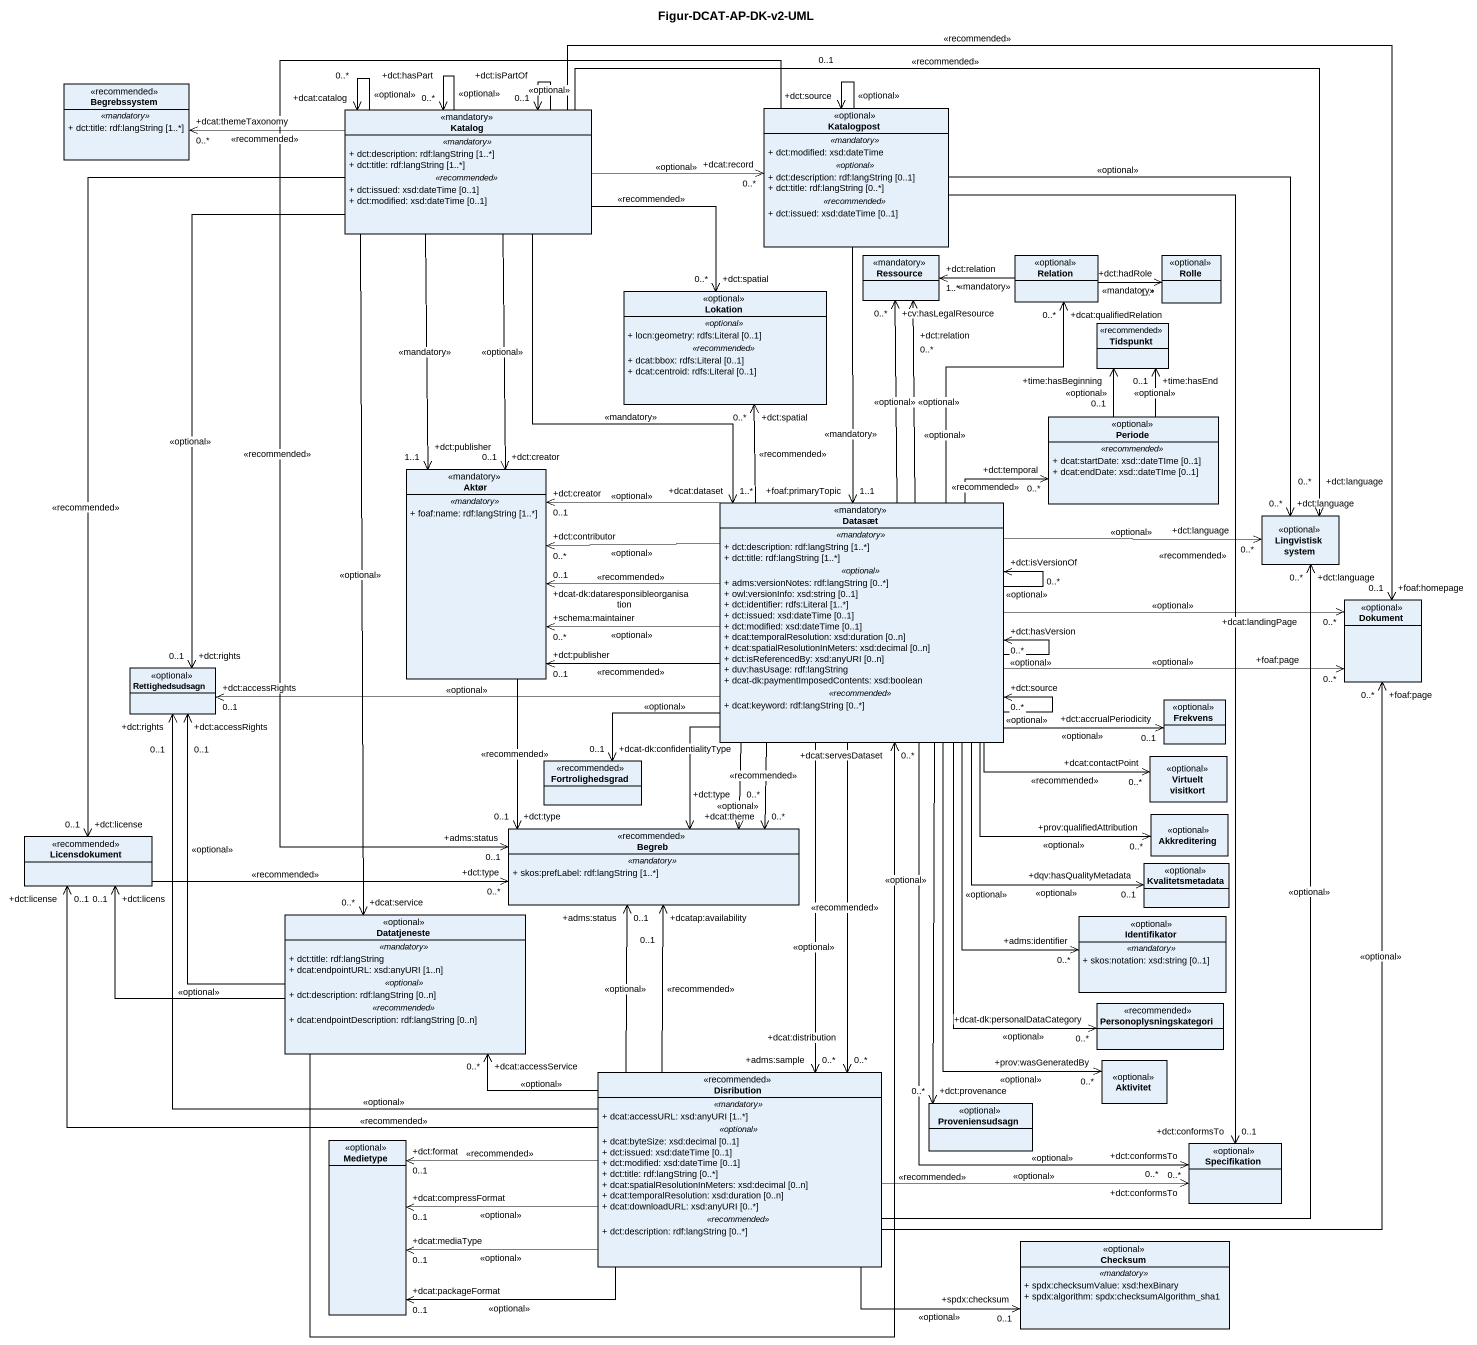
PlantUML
@startuml
title Figur-DCAT-AP-DK-v2-UML
hide circle
hide empty members
skinparam classAttributeIconSize 0
class Begrebssystem <<recommended>> {
  .. <<mandatory>> ..
  + dct:title: rdf:langString [1..*]
}
class Katalog <<mandatory>> {
  .. <<mandatory>> ..
  + dct:description: rdf:langString [1..*]
  + dct:title: rdf:langString [1..*]
  .. <<recommended>> ..
  + dct:issued: xsd:dateTime [0..1]
  + dct:modified: xsd:dateTime [0..1]
}
class Katalogpost <<optional>> {
  .. <<mandatory>> ..
  + dct:modified: xsd:dateTime
  .. <<optional>> ..
  + dct:description: rdf:langString [0..1]
  + dct:title: rdf:langString [0..*]
  .. <<recommended>> ..
  + dct:issued: xsd:dateTime [0..1]
}
class Ressource <<mandatory>>
class Relation <<optional>>
class Rolle <<optional>>
class Lokation <<optional>> {
  .. <<optional>> ..
  + locn:geometry: rdfs:Literal [0..1]
  .. <<recommended>> ..
  + dcat:bbox: rdfs:Literal [0..1]
  + dcat:centroid: rdfs:Literal [0..1]
}
class Tidspunkt <<recommended>>
class Periode <<optional>> {
  .. <<recommended>> ..
  + dcat:startDate: xsd::dateTIme [0..1]
  + dcat:endDate: xsd::dateTIme [0..1]
}
class Aktør <<mandatory>> {
  .. <<mandatory>> ..
  + foaf:name: rdf:langString [1..*]
}
class Datasæt <<mandatory>> {
  .. <<mandatory>> ..
  + dct:description: rdf:langString [1..*]
  + dct:title: rdf:langString [1..*]
  .. <<optional>> ..
  + adms:versionNotes: rdf:langString [0..*]
  + owl:versionInfo: xsd:string [0..1]
  + dct:identifier: rdfs:Literal [1..*]
  + dct:issued: xsd:dateTime [0..1]
  + dct:modified: xsd:dateTime [0..1]
  + dcat:temporalResolution: xsd:duration [0..n]
  + dcat:spatialResolutionInMeters: xsd:decimal [0..n]
  + dct:isReferencedBy: xsd:anyURI [0..n]
  + duv:hasUsage: rdf:langString
  + dcat-dk:paymentImposedContents: xsd:boolean
  .. <<recommended>> ..
  + dcat:keyword: rdf:langString [0..*]
}
class "Lingvistisk system" as Lingvistisk_system <<optional>>
class Dokument <<optional>>
class Rettighedsudsagn <<optional>>
class Frekvens <<optional>>
class Fortrolighedsgrad <<recommended>>
class "Virtuelt visitkort" as Virtuelt_visitkort <<optional>>
class Akkreditering <<optional>>
class Licensdokument <<recommended>>
class Begreb <<recommended>> {
  .. <<mandatory>> ..
  + skos:prefLabel: rdf:langString [1..*]
}
class Kvalitetsmetadata <<optional>>
class Datatjeneste <<optional>> {
  .. <<mandatory>> ..
  + dct:title: rdf:langString
  + dcat:endpointURL: xsd:anyURI [1..n]
  .. <<optional>> ..
  + dct:description: rdf:langString [0..n]
  .. <<recommended>> ..
  + dcat:endpointDescription: rdf:langString [0..n]
}
class Identifikator <<optional>> {
  .. <<mandatory>> ..
  + skos:notation: xsd:string [0..1]
}
class Personoplysningskategori <<recommended>>
class Disribution <<recommended>> {
  .. <<mandatory>> ..
  + dcat:accessURL: xsd:anyURI [1..*]
  .. <<optional>> ..
  + dcat:byteSize: xsd:decimal [0..1]
  + dct:issued: xsd:dateTime [0..1]
  + dct:modified: xsd:dateTime [0..1]
  + dct:title: rdf:langString [0..*]
  + dcat:spatialResolutionInMeters: xsd:decimal [0..n]
  + dcat:temporalResolution: xsd:duration [0..n]
  + dcat:downloadURL: xsd:anyURI [0..*]
  .. <<recommended>> ..
  + dct:description: rdf:langString [0..*]
}
class Aktivitet <<optional>>
class Proveniensudsagn <<optional>>
class Medietype <<optional>>
class Specifikation <<optional>>
class Checksum <<optional>> {
  .. <<mandatory>> ..
  + spdx:checksumValue: xsd:hexBinary
  + spdx:algorithm: spdx:checksumAlgorithm_sha1
}
Katalog -left-> "+dcat:themeTaxonomy\n0..*" Begrebssystem : <<recommended>>
Katalog --> "+dcat:catalog\n0..*" Katalog : <<optional>>
Katalog --> "+dct:hasPart\n0..*" Katalog : <<optional>>
Katalog --> "+dct:isPartOf\n0..1" Katalog : <<optional>>
Katalog -right-> "+dcat:record\n0..*" Katalogpost : <<optional>>
Katalog --> "+dct:spatial\n0..*" Lokation : <<recommended>>
Katalog --> "+dct:creator\n0..1" Aktør : <<optional>>
Katalog --> "+dct:publisher\n1..1" Aktør : <<mandatory>>
Katalog --> "+dcat:dataset\n1..*" Datasæt : <<mandatory>>
Katalog -right-> "+dct:language\n0..*" Lingvistisk_system : <<recommended>>
Katalog -right-> "+foaf:homepage\n0..1" Dokument : <<recommended>>
Katalog --> "+dct:rights\n0..1" Rettighedsudsagn : <<optional>>
Katalog --> "+dct:license\n0..1" Licensdokument : <<recommended>>
Katalog --> "+dcat:service\n0..*" Datatjeneste : <<optional>>
Katalogpost --> "+dct:source\n0..1" Katalogpost : <<optional>>
Katalogpost --> "+foaf:primaryTopic\n1..1" Datasæt : <<mandatory>>
Katalogpost --> "+dct:language\n0..*" Lingvistisk_system : <<optional>>
Katalogpost --> "+adms:status\n0..1" Begreb : <<recommended>>
Katalogpost --> "+dct:conformsTo\n0..1" Specifikation : <<recommended>>
Relation -left-> "+dct:relation\n1..*" Ressource : <<mandatory>>
Relation -right-> "+dct:hadRole\n1..*" Rolle : <<mandatory>>
Periode -up-> "+time:hasEnd\n0..1" Tidspunkt : <<optional>>
Periode -up-> "+time:hasBeginning\n0..1" Tidspunkt : <<optional>>
Aktør --> "+dct:type\n0..1" Begreb : <<recommended>>
Datasæt -up-> "+cv:hasLegalResource\n0..*" Ressource : <<optional>>
Datasæt -up-> "+dct:relation\n0..*" Ressource : <<optional>>
Datasæt -up-> "+dcat:qualifiedRelation\n0..*" Relation : <<optional>>
Datasæt -up-> "+dct:spatial\n0..*" Lokation : <<recommended>>
Datasæt -right-> "+dct:temporal\n0..*" Periode : <<recommended>>
Datasæt -left-> "+dct:publisher\n0..1" Aktør : <<recommended>>
Datasæt -left-> "+schema:maintainer\n0..*" Aktør : <<optional>>
Datasæt -left-> "+dct:creator\n0..1" Aktør : <<optional>>
Datasæt -left-> "+dcat-dk:dataresponsibleorganisation\n0..1" Aktør : <<recommended>>
Datasæt -left-> "+dct:contributor\n0..*" Aktør : <<optional>>
Datasæt --> "+dct:isVersionOf\n0..*" Datasæt : <<optional>>
Datasæt --> "+dct:source\n0..*" Datasæt : <<optional>>
Datasæt --> "+dct:hasVersion\n0..*" Datasæt : <<optional>>
Datasæt -right-> "+dct:language\n0..*" Lingvistisk_system : <<optional>>
Datasæt -right-> "+dcat:landingPage\n0..*" Dokument : <<optional>>
Datasæt -right-> "+foaf:page\n0..*" Dokument : <<optional>>
Datasæt -left-> "+dct:accessRights\n0..1" Rettighedsudsagn : <<optional>>
Datasæt -right-> "+dct:accrualPeriodicity\n0..1" Frekvens : <<optional>>
Datasæt -left-> "+dcat-dk:confidentialityType\n0..1" Fortrolighedsgrad : <<optional>>
Datasæt -right-> "+dcat:contactPoint\n0..*" Virtuelt_visitkort : <<recommended>>
Datasæt --> "+prov:qualifiedAttribution\n0..*" Akkreditering : <<optional>>
Datasæt --> "+dcat:theme\n0..*" Begreb : <<recommended>>
Datasæt --> "+dct:type\n0..*" Begreb : <<optional>>
Datasæt --> Begreb
Datasæt --> "+dqv:hasQualityMetadata\n0..1" Kvalitetsmetadata : <<optional>>
Datasæt --> "+adms:identifier\n0..*" Identifikator : <<optional>>
Datasæt --> "+dcat-dk:personalDataCategory\n0..*" Personoplysningskategori : <<optional>>
Datasæt --> "+adms:sample\n0..*" Disribution : <<optional>>
Datasæt --> "+dcat:distribution\n0..*" Disribution : <<recommended>>
Datasæt --> "+prov:wasGeneratedBy\n0..*" Aktivitet : <<optional>>
Datasæt --> "+dct:provenance\n0..*" Proveniensudsagn : <<optional>>
Datasæt --> "+dct:conformsTo\n0..*" Specifikation : <<optional>>
Licensdokument -right-> "+dct:type\n0..*" Begreb : <<recommended>>
Datatjeneste -up-> "+dcat:servesDataset\n0..*" Datasæt : <<recommended>>
Datatjeneste -up-> "+dct:accessRights\n0..1" Rettighedsudsagn : <<optional>>
Datatjeneste -left-> "+dct:licens\n0..1" Licensdokument : <<optional>>
Disribution -up-> "+dct:language\n0..*" Lingvistisk_system : <<optional>>
Disribution -up-> "+foaf:page\n0..*" Dokument : <<optional>>
Disribution -up-> "+dct:rights\n0..1" Rettighedsudsagn : <<optional>>
Disribution -left-> "+dct:license\n0..1" Licensdokument : <<recommended>>
Disribution -up-> "+adms:status\n0..1" Begreb : <<optional>>
Disribution -up-> "+dcatap:availability\n0..1" Begreb : <<recommended>>
Disribution -left-> "+dcat:accessService\n0..*" Datatjeneste : <<optional>>
Disribution -left-> "+dcat:compressFormat\n0..1" Medietype : <<optional>>
Disribution -left-> "+dcat:mediaType\n0..1" Medietype : <<optional>>
Disribution -left-> "+dct:format\n0..1" Medietype : <<recommended>>
Disribution -left-> "+dcat:packageFormat\n0..1" Medietype : <<optional>>
Disribution -right-> "+dct:conformsTo\n0..*" Specifikation : <<optional>>
Disribution -right-> "+spdx:checksum\n0..1" Checksum : <<optional>>
@enduml
